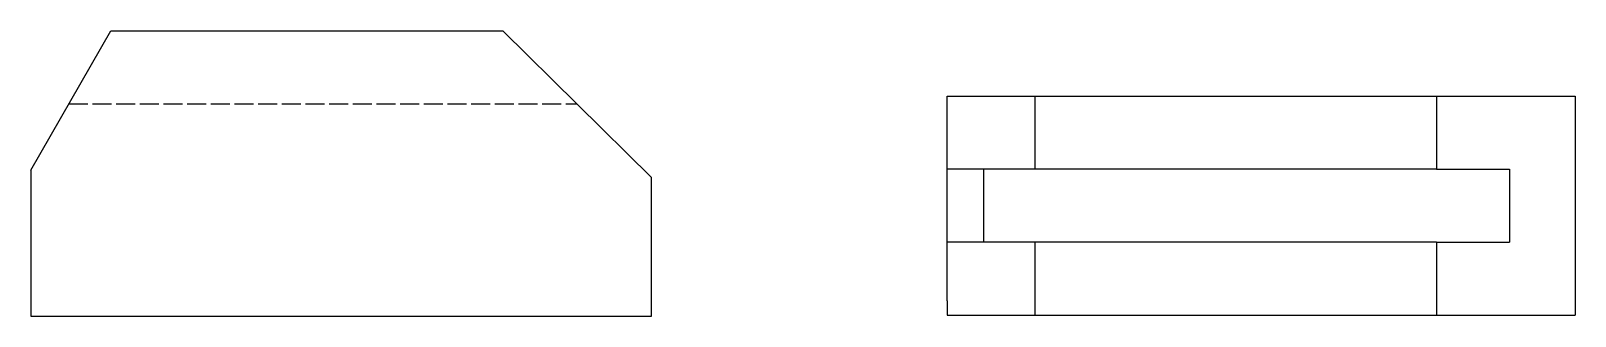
# Model space of a CAD drawing. Header units: millimetres. Extents: x 12.7 to 61.7, y 10.4 to 19.5.
import ezdxf

# ---------------------------------------------------------------- set-up
doc = ezdxf.new("R2010")
doc.units = ezdxf.units.MM
doc.linetypes.add('ACAD_ISO02W100', pattern=[15, 12, -3])
doc.layers.add('Contur', color=1, linetype='Continuous')
doc.layers.add('Linie punctata', color=4, linetype='ACAD_ISO02W100')

msp = doc.modelspace()

# ---------------------------------------------------------------- linework, layer by layer
at = {"layer": 'Contur'}
for p, q in [((12.739, 15.079), (15.278, 19.493)), ((15.278, 19.493), (27.695, 19.493)), ((32.413, 14.847), (27.695, 19.493)), ((41.782, 17.419), (61.688, 17.419)), ((41.782, 10.938), (41.782, 17.419)), ((41.782, 17.419), (44.56, 17.419)), ((44.56, 17.419), (44.56, 15.105)), ((57.29, 17.419), (57.29, 15.105)), ((61.688, 17.419), (61.688, 10.938)), ((12.739, 15.079), (12.739, 10.45)), ((32.413, 10.45), (32.413, 14.847)), ((57.29, 15.105), (41.782, 15.105)), ((42.94, 15.105), (42.94, 12.79)), ((57.29, 15.105), (59.605, 15.105)), ((59.605, 15.105), (59.605, 12.79)), ((57.29, 12.79), (41.782, 12.79)), ((44.56, 12.79), (44.56, 10.476)), ((57.29, 12.79), (59.605, 12.79)), ((57.29, 12.79), (57.29, 10.938)), ((41.782, 10.938), (41.782, 10.476)), ((57.29, 10.938), (57.29, 10.476)), ((61.688, 10.938), (61.688, 10.476)), ((12.739, 10.45), (32.413, 10.45)), ((41.782, 10.476), (61.688, 10.476))]:
    msp.add_line(p, q, dxfattribs=at)
at = {"layer": 'Linie punctata', "ltscale": 0.05}
msp.add_line((13.946, 17.178), (30.045, 17.178), dxfattribs=at)

doc.saveas('drawing.dxf')
